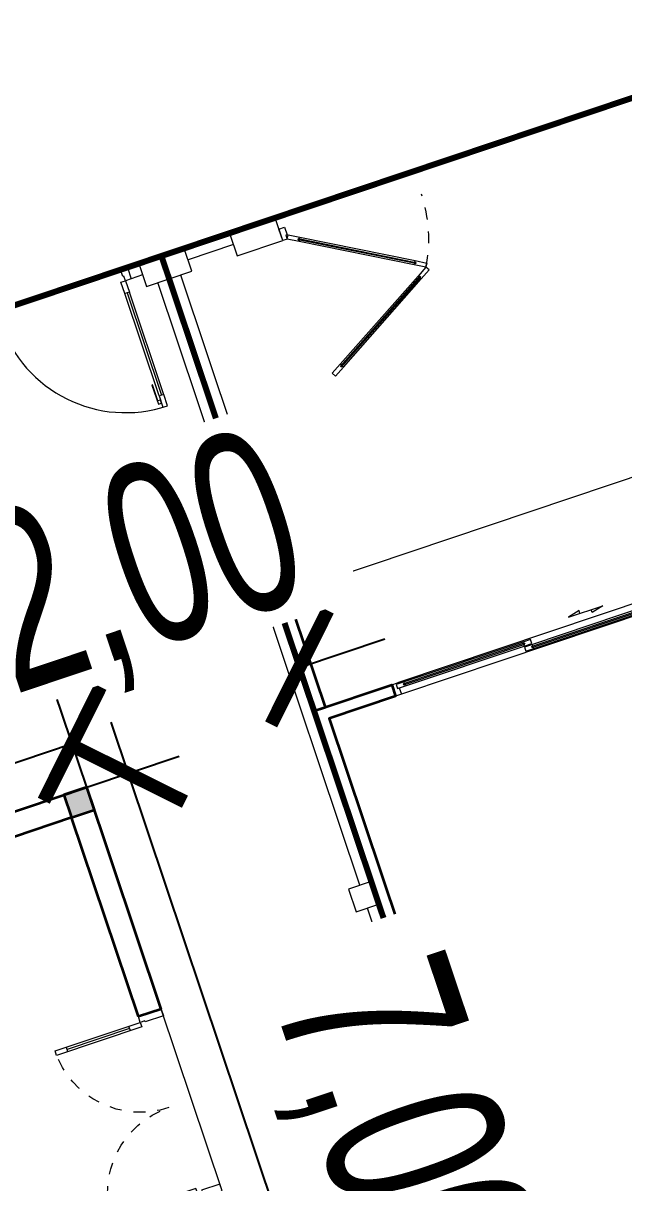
# Model space of a CAD drawing. Header units: metres. Extents: x 568336 to 569219, y 2065964 to 2066430.
# Drawn here: x 568486.44 to 568491.45, y 2066235.22 to 2066244.89 of the extents above; entities that cross this region are included whole.
import ezdxf

# ---------------------------------------------------------------- set-up
doc = ezdxf.new("R2010")
doc.units = ezdxf.units.M
for name, pattern in [('$AUDIT_BAD_LTYPE2', [0]), ('DASHED', [0.75, 0.5, -0.25]), ('HIDDEN', [0.375, 0.25, -0.125]), ('Xref-VCMT-BT3 - tuong bao$0$HIDDEN2', [0.1875, 0.125, -0.0625])]:
    doc.linetypes.add(name, pattern=pattern)
doc.layers.get('0').update_dxf_attribs({"linetype": 'CONTINUOUS'})
doc.layers.get('DEFPOINTS').update_dxf_attribs({"linetype": 'CONTINUOUS'})
for name, color, linetype, lineweight in [('-CONCRETE', 1, 'CONTINUOUS', 35), ('-DIM', 9, 'CONTINUOUS', 13), ('-DOOR', 137, 'CONTINUOUS', 9), ('-FURNITURE', 46, 'CONTINUOUS', 9), ('-HATCH', 8, 'CONTINUOUS', 5), ('-LINE1', 7, 'CONTINUOUS', 18), ('-STEEL1', 1, 'CONTINUOUS', 35), ('-WALL', 4, 'CONTINUOUS', 35), ('Bighome_khuat', 251, 'DASHED', 5)]:
    doc.layers.add(name, color=color, linetype=linetype, lineweight=lineweight)
doc.layers.add('-RANH GIOI LO DAT', color=12, linetype='CONTINUOUS')
doc.styles.add('KTHUOC', font='', dxfattribs={"width": 0.8})
doc.styles.get('KTHUOC').set_extended_font_data('.VnArial NarrowH')
doc.dimstyles.new('tien', dxfattribs={"dimscale": 0, "dimtxt": 1.5, "dimasz": 0.75, "dimexe": 0.45, "dimexo": 0, "dimgap": 0.25, "dimtad": 1, "dimzin": 1, "dimtxsty": 'KTHUOC', "dimblk1": 'ARCHTICK', "dimblk2": 'ARCHTICK', "dimsah": 1, "dimcen": 1, "dimdle": 0.45, "dimclrd": 37, "dimclre": 37, "dimclrt": 7, "dimaunit": 1, "dimadec": 0, "dimazin": 0, "dimtfac": 1, "dimtix": 1, "dimtofl": 0, "dimtmove": 2, "dimatfit": 3, "dimldrblk": 'ARCHTICK', "dimfxl": 1, "dimtfill": 1, "dimtolj": 1, "dimtzin": 1, "dimarcsym": 0})

# ---------------------------------------------------------------- blocks, each defined once
blk = doc.blocks.new('*U14')
for p, q in [((-1510.000000000007, 650.0000000000036), (-1550.000000000007, 650.0000000000036)), ((-89.99999999999993, 650.0000000000036), (-49.99999999999994, 650.0000000000036)), ((-1510.000000000007, 100), (-1550.000000000007, 100)), ((-90, 100), (-50, 100))]:
    blk.add_line(p, q)
at = {"color": 251}
for p, q in [((-1530.000000000007, 100), (-1530.000000000007, 650.0000000000036)), ((-70, 100), (-69.99999999999993, 650.0000000000036))]:
    blk.add_line(p, q, dxfattribs=at)
for points in [[(-1550.000000000007, 0), (-1510.000000000007, 0), (-1510.000000000007, 750.0000000000036), (-1550.000000000007, 750.0000000000036)], [(-50, 0), (-90, 0), (-89.99999999999993, 750.0000000000036), (-49.99999999999994, 750.0000000000036)], [(-1600.000000000007, -200.0526511982753), (-1540.000000000007, -200.0526511982753), (-1540.000000000007, -40), (-1550.000000000007, -40), (-1550.000000000007, 0), (-1600.000000000007, 0)], [(0, -200.0526511982753), (-60, -200.0526511982753), (-60, -40), (-50, -40), (-50, 0), (0, 0)]]:
    blk.add_lwpolyline(points, close=True)
at = {"layer": 'Bighome_khuat', "linetype": 'Xref-VCMT-BT3 - tuong bao$0$HIDDEN2'}
for centre, radius, start, end in [((-1550.000000001217, -1.309672370553011e-09), 750.0000000014893, 0, 89.99996073224858), ((-49.99999999980155, -3.175326668269905e-10), 750.0000000005041, 90.00003926775145, 180)]:
    blk.add_arc(centre, radius, start, end, dxfattribs=at)
blk = doc.blocks.new('*U11')
at = {"linetype": '$AUDIT_BAD_LTYPE2'}
for p, q in [((70, 100), (70.00000000000004, 999.9999999999982)), ((90.00000000000004, 999.9999999999982), (90, 100))]:
    blk.add_line(p, q, dxfattribs=at)
for points in [[(50.00000000000004, 999.9999999999982), (90.00000000000004, 999.9999999999982), (90.00000000000004, 1099.999999999998), (50.00000000000004, 1099.999999999998), (50.00000000000004, 999.9999999999982)], [(50.00000000000004, 1002.905927289334), (50, 100)], [(50, 100), (90, 100), (90, 0), (50, 0), (50, 100)]]:
    blk.add_lwpolyline(points)
for points in [[(118.2698876160139, 894.5156181119073), (118.2698876160139, 1064.134943807991), (90.00000000000004, 1064.134943807991), (90.00000000000004, 1035.865056192006), (112.6159100928053, 1035.865056192006), (112.6159100928053, 894.5156181119073)], [(0, 0), (50, 0), (50, -40), (60, -40), (60, -100.0001724930698), (0, -100.0001724930698)], [(1199.999999999998, -2.131628207280287e-14), (1149.999999999998, -2.131628207280287e-14), (1149.999999999998, -40.00000000000003), (1139.999999999998, -40.00000000000003), (1139.999999999998, -100.0001724930699), (1199.999999999998, -100.0001724930699)]]:
    blk.add_lwpolyline(points, close=True)
at = {"linetype": '$AUDIT_BAD_LTYPE2', "ltscale": 0.3}
blk.add_arc((50, 0), 1099.999999999996, 0, 90, dxfattribs=at)
blk = doc.blocks.new('A$C5C575821')
at = {"layer": '-CONCRETE'}
h = blk.add_hatch(color=256, dxfattribs=at)
h.dxf.hatch_style = 1
h.paths.add_polyline_path([(-0.00237559899687767, 200.0000000000146), (-0.00237559899687767, 1.455191522836685e-11), (199.9976244010031, 1.455191522836685e-11), (199.9976244010031, 200.0000000000146)])
blk.add_lwpolyline([(-0.00237559899687767, 1.455191522836685e-11), (199.9976244010031, 1.455191522836685e-11), (199.9976244010031, 200.0000000000146), (-0.00237559899687767, 200.0000000000146)], close=True, dxfattribs=at)
blk = doc.blocks.new('A$C49AC32B8')
h = blk.add_hatch()
h.set_pattern_fill('ANSI31', color=256, scale=100, angle=404.9999999999999, style=0)
h.set_pattern_definition([(90, (1628.178583184657, -139081.3939594029), (-12.5, 1.419760918143566e-15), [])])
h.paths.add_polyline_path([(-545.4389741411724, -149.292006695312), (-545.4389741411724, -106.7108410141846), (-667.4265335844539, -106.7108410141846), (-667.4265335844539, -149.292006695312)])
h.paths.add_polyline_path([(-545.4389741411724, 276.2662267598025), (-545.4389741411724, 318.84739244093), (-667.4265335844539, 318.84739244093), (-667.4265335844539, 276.2662267598025)])
h = blk.add_hatch()
h.set_pattern_fill('ANSI31', color=256, scale=150, angle=315, style=0)
h.set_pattern_definition([(2.19715477805175e-15, (1485.970044401409, -142180.9177466815), (1.685552167365288e-15, 18.75), [])])
edge = h.paths.add_edge_path()
edge.add_arc((142.4224115581892, 0.6785372878184717), 10, 291.0633923268034, 432.0495413373955)
edge.add_arc((142.4224115582474, 168.8768484580614), 10, 287.9504586626045, 428.9366076731966)
edge.add_arc((203.6383034269384, 62.78106710705833), 30.00000000000001, 298.7341714601648, 336.6847551905135)
edge.add_arc((203.6383034269384, 106.7743186388507), 30.00000000000001, 383.3152448094864, 421.2658285398352)
edge.add_line((152.140649993642, 3.03562059394244), (218.0606998045405, 36.47527909896962))
edge.add_line((152.1406499937002, 166.5197651519375), (218.0606998045405, 133.0801066469685))
edge.add_line((145.5043569476984, 10.19177083989416), (128.8174500554742, 17.6987576528154))
edge.add_line((128.8174500554742, 17.6987576528154), (128.8174500554742, 82.08632680154915))
edge.add_line((128.8174500554742, 146.4738959502829), (128.8174500554742, 82.08632680154915))
edge.add_line((145.5043569477566, 159.3636149059857), (128.8174500554742, 146.4738959502829))
edge.add_arc((152.5525625419978, 84.79817839308453), 85.62828520288406, 336.6847551905135, 359.9862926856208)
edge.add_arc((152.5525625419978, 84.75720735282448), 85.62828520288406, 360.0137073143792, 383.3152448094864)
for points in [[(-244.159068062756, 438.0154885223419, 0.9999999999999999), (-248.2430734565423, 447.1435167838754), (-248.2430734565423, 447.1435167838172), (-280.1911723719968, 432.8494979058269), (-280.191172372055, 432.8494979057687, 0.9999999999999999), (-276.1071669782104, 423.7214696442352)], [(-9.5493933444086, -301.3492301631959), (-41.6831618892902, -188.5098808552029), (6.508197082061088, -167.3083462980467), (6.50819708200288, -167.3083462980467), (-21.32710195719847, -52.13001471579264), (-21.32710195714026, -52.13001471590906, -0.2138118228335009), (-21.1106249995355, -43.95429530206093), (-21.1106249994773, -43.95429530194451), (32.24943819522741, 67.1463459651095), (32.24943819522741, 67.14634596525502, 0.2018820073483003), (32.63213920601993, 74.89595198751704), (32.63213920601993, 74.89595198757524), (0.3335099903924856, 163.635706436773), (0.3335099904506933, 163.6357064366857, 0.2018820073578288), (-4.941006723529426, 169.3262535986833), (-4.941006723471219, 169.3262535986541), (-117.2313022529415, 220.1350949946027), (-117.2313022528833, 220.1350949945445, -0.2138118228338068), (-122.6523843629111, 226.2589107138156), (-122.6523843629693, 226.2589107138447), (-175.3645126568445, 332.3828169244916), (-175.3645126568445, 332.3828169244916), (-225.9093191228749, 317.6473262168984), (-277.909165306628, 433.8704992542444)], [(-184.9648569262645, 329.5839975469389), (-210.7405260885425, 417.99816950694), (-210.7405260886007, 417.998169507202, -0.1192456420777983), (-211.3935427420947, 432.0919050858174), (-211.3935427420365, 432.0919050861376), (-207.3890161612944, 452.7946925294927)], [(-199.4700898697774, 441.0775953799712, 2.50980799952919), (-207.4947705015366, 452.2479588310925)], [(-199.4700898698356, 441.0775953800003), (-201.1160760876664, 432.5680994097311), (-201.1160760876664, 432.5680994094109, 0.1192456420777983), (-200.4630594342307, 418.4743638307955), (-200.4630594341725, 418.4743638305335), (-175.3645126568445, 332.3828169245207)], [(-839.1161323166743, 283.8315398601808), (-712.0490552992269, 328.9422595075557), (-712.0490552989941, 328.942259507643, -0.0854912519851607), (-702.0123332152434, 330.6709983080909), (-535.1100028215733, 330.6709983080909), (-535.1100028215733, 315.4303194140484), (-535.1100028215733, 315.4303194140484, 0.3895943333915547), (-507.6503770142735, 285.5380712724109), (-507.6503770143318, 285.5380712724109), (-284.794791265711, 280.8480463859269), (-284.7947912656527, 280.8480463859269, 0.03866847091787411), (-280.1616323773342, 280.8133793471025), (-280.1616323779745, 280.813379346986, 0.005074925713458879), (-209.8619974894391, 282.9773453654016)], [(-225.9093191228749, 317.6473262168984), (-162.9714295322483, 181.6710258228813), (-162.9714295321901, 181.6710258228231, 0.2138118228338068), (-157.5503474221041, 175.5472101035521), (-157.5503474222205, 175.5472101035812), (-95.35288718822994, 131.7055302272311), (-61.19221527737682, 37.84985551873615), (-80.65734545330633, -35.71457651995661), (-80.65734545336454, -35.71457652010213, 0.2138118228335009), (-80.8738224109693, -43.89029593395026), (-80.8738224110275, -43.89029593380474), (-41.6831618892902, -188.5098808552029)], [(-149.0084485098778, 279.3208638191682), (-78.08440959695145, 290.7099822685814), (73.50306051949156, 248.6645865442515, -1.090750680407592), (73.50306051949156, 233.6645865442515, 0.1743998105966915), (37.90123791768565, 219.8475148995749), (146.0164180370339, 178.2086820094373), (146.0164180370339, 178.2086820094373, -0.7066395085949505), (145.5043569477566, 159.3636149060148)], [(-64.00588333574706, 196.0517861466033, 0.3300081448799674), (-78.08440959636937, 272.1447489533275), (-78.08440959695145, 272.1447489538805, -0.7520152032123842), (-78.08440959695145, 290.7099822686105)], [(-1029.577840318467, 202.1950865371145, 0.2183083330708893), (-1078.936857682973, 224.1723392448439), (-1078.936857682973, 224.1723392448439), (-1359.84450721895, 164.1840616499067), (-1359.844507219183, 164.1840616498775, 0.3538507973820654), (-1399.402375822741, 115.2865986083161), (-1399.402375822741, 84.7776928729545), (-1399.402375822741, 54.26878713759288, 0.3538507973820654), (-1359.844507219183, 5.371324096031458), (-1359.844507218892, 5.37132409597325), (-1078.936857682973, -54.61695349893489), (-1078.936857682973, -54.61695349893489, 0.2183083330708886), (-1029.577840318467, -32.63970079120554)], [(-593.7887365464412, 213.8443021384992, 0.2596598202058564), (-1245.081638271717, 188.6918557643476, 0.2596598202058564)], [(-1074.585206339281, 204.6506825882061), (-1072.863570921909, 196.9273672645613), (-1072.863570921618, 196.9273672645613, 0.3791726374951046), (-1160.783054605388, 97.65974351174009)], [(-402.7283814856492, 141.0837093855771, 0.3656845949585406), (-444.3441294179938, 190.3757403567834, 0.03571140310171705), (-794.4215751944284, 230.8127666064356), (-1072.863570921909, 196.9273672645322)], [(-765.275329157681, -103.7192062937429, 0.08051368885980273), (-402.7283814896073, -28.09464289808602), (-402.7283814852417, -28.09464289593234, 0.2011014502545712), (-366.2084507265536, 84.77769287321644), (-366.2084507265536, 84.77769287269257, 0.2011014502545712), (-402.7283814852417, 197.6500286418413), (-402.7283814896073, 197.650028643995, 0.08051368885980273), (-765.275329157681, 273.2745920396519)], [(-74.82972412576783, -66.19395128435644), (-259.4347668316041, -17.68836589147759), (-259.4347668309638, -17.68836589069178, 0.3366814697980669), (-259.4347668309638, 187.2437516366008), (-259.4347668316041, 187.2437516373575), (-175.7307194271416, 209.2372668718563)], [(231.595225021505, 117.688358789379, 0.02427356090685839), (362.0954215740494, 200.5508618512067), (362.0954215572856, 200.5508618393324, 0.338505915077381), (372.9953940612904, 235.327339032443), (372.9953940612904, 235.3273390324139), (372.9953940612904, 235.327339032443), (364.1901978115493, 259.519416902458), (364.1901978116657, 259.5194169021961, 0.3385059150852406), (333.4864457959484, 279.1533767361361), (333.4864457957156, 279.153376736107, 0.03261255327653435), (128.1956704928598, 248.322794345946), (128.1956704932672, 248.3227943460333), (126.992315634765, 238.3752921921368), (52.51120247578365, 214.2207206594576)], [(159.8681022348756, 254.8789591541681, 0.6717681288467189), (145.1963268186955, 286.0945252760248), (145.1963268186955, 286.0945252760539), (69.65256078893435, 278.6991427001885), (69.65256078910897, 278.6991427002176, 0.7345421810748096), (70.7772663308715, 249.8378046483958)], [(-1280.337645180087, 160.711920374375, 0.1128449918186311), (-1300.029146350076, 120.7273152418893)], [(-414.5235872621124, -3.783458088862972, 0.3158788919891962), (-414.5235872621124, 173.3388438348302)], [(136.7749210996262, 181.7678967857901), (-58.42561328233569, 160.4536910950665), (-58.42561328152078, 160.4536910954157, 0.1148743773105328), (-118.0558324951271, 115.6357831898604), (-118.0558324946032, 115.6357831904716, 0.3636282567077921), (-118.0558324946032, 51.40330409635135), (-118.0558324950689, 51.40330409687522, 0.1174189023891587), (-56.91118434796226, 5.925817995313992)], [(152.140649993642, 3.03562059394244), (218.0606998045405, 36.47527909896962), (218.0606998043659, 36.47527909888231, 0.1671209598217696), (231.1885365830094, 50.90737126102249), (231.1885366118804, 50.90737124923544, 0.1020239280746679), (238.1808452944097, 84.77769287347837), (238.1808452944097, 84.77769287240153, 0.1020239280746679), (231.1885366118804, 118.6480144966736), (231.1885365830094, 118.6480144848574, 0.1671209598217697), (218.0606998043659, 133.0801066470267), (218.0606998045405, 133.0801066469685), (152.1406499937002, 166.5197651519375)], [(-1300.029146350076, 48.8280705039906, 0.1128449918186311), (-1280.337645180087, 8.843465371533966)], [(-1072.863570921618, -27.37198151865232, -0.3791726374951045), (-1160.783054605388, 71.89564223416892, 0.3791726374951045), (-1072.863570921618, -27.37198151865232), (-1072.863570921909, -27.37198151865232), (-1074.585206339281, -35.0952968422971)], [(-1072.863570921909, -27.37198151862322), (-794.4215751944284, -61.25738086052661), (-794.4215751947195, -61.25738086055571, 0.03571140310171787), (-444.3441294179938, -20.82035461087435), (-444.3441294187505, -20.82035461101987, 0.3656845949585406), (-402.7283814856492, 28.47167636033191)], [(-16.69012869455037, -71.31712110301669), (146.0164180369757, -8.653296263557422), (146.0164180369757, -8.653296263557422, 0.7066395085950298), (145.5043569477566, 10.19177083986506)], [(-1245.081638271658, -19.13647001846766, 0.2596598202058599), (-593.7887365464412, -44.28891639259018)], [(37.90123791774386, -50.29212915366588, 0.1743998105964548), (73.50306051949156, -64.1092007983425), (73.50306051949156, -64.1092007983425, -1.090750680407592), (73.50306051949156, -79.1092007983425), (73.50306051949156, -79.1092007983425), (-9.259304346662248, -102.0647681629234)], [(-61.17117457676795, -116.5961068007928), (-135.9304356086359, -117.2406186906919), (-135.9304356063658, -117.2406186908374, 0.01041692167366446), (-280.1616323779745, -111.2579936011061), (-280.1616323773342, -111.2579936011934, 0.03866847091787422), (-284.7947912656527, -111.2926606400179), (-284.794791265711, -111.2926606400179), (-507.6503770143318, -115.9826855265019), (-507.6503770142735, -115.9826855265019, 0.3895943333915547), (-535.1100028215733, -145.8749336681394), (-535.1100028215733, -145.8749336681394), (-535.1100028215733, -161.1156125621819), (-702.0123332152434, -161.1156125621819, -0.0854912519851608), (-712.0490552989941, -159.386873761734), (-712.0490552992269, -159.3868737616467), (-839.1161323166743, -114.2761541142718)], [(-2.645139715255937, -171.3353086117022), (34.44108641191269, -255.6327745035414), (34.44108641173807, -255.632774503134, 0.1192456420859139), (43.00012523776968, -266.8489533404827), (43.00012523776968, -266.8489533405409), (59.37526582679129, -280.1341485498015)], [(6.508197082061088, -167.3083462980467), (42.62017444285448, -249.3913322945773), (42.62017444267985, -249.3913322941698, 0.1192456420859139), (51.17921326865326, -260.6075111315185), (51.17921326871146, -260.6075111315768), (57.90991043866961, -266.0681436868217)], [(58.94281965497066, -279.7833038178687, 2.509807999542432), (57.90991043866961, -266.0681436867926)], [(-11.95379919224069, -302.0339436207323, 0.9999999999999999), (-9.21494536238606, -311.6515670121189), (-9.21494536238606, -311.6515670121189), (24.44673650743789, -302.0655786075986), (24.4467365074961, -302.0655786075986, 0.9999999999999999), (21.70788267764146, -292.447955216212)]]:
    blk.add_lwpolyline(points, format="xyb")
for points in [[(-276.1071669782687, 423.7214696442643), (-244.159068062756, 438.0154885222837)], [(-196.8357528106717, 326.1232369223544), (-246.441075128183, 436.9944871738953)], [(-1074.760005124524, 204.6133540281844), (-1185.695137299335, 180.922979220235), (-1185.695137299335, 84.7776928729545), (-1185.695137299335, -11.36759347432599), (-1074.760005124524, -35.0579682822754)], [(-402.7283814856492, 28.47167636033191), (-794.4215751944284, -61.25738086052661), (-794.4215751944284, -61.25738086052661), (-794.4215751944284, 84.7776928729545), (-794.4215751944284, 230.8127666064356), (-794.4215751944284, 230.8127666064356), (-402.7283814856492, 141.0837093855771)], [(37.90123791768565, 219.8475148995458), (-61.08615448823548, 194.7306742966284)], [(81.54344864320592, 203.0394152659392), (117.9918543671083, 217.4488701617338), (126.992315634765, 238.3752921921368)], [(227.0600909732457, 252.5364712025439), (352.1614275738539, 274.5330976555524)], [(263.4590867581137, 152.5310521924221), (373.4314294268552, 216.0942478524921)], [(-1261.95474663921, 150.8000162802455), (-1289.092979644978, 148.0599104591929)], [(-1205.695137299335, 156.4804628667298), (-1241.95474663921, 152.8193856477556)], [(-1136.037692900194, 163.51366833875), (-1185.695137299335, 158.499832234269)], [(145.5043569477566, 159.3636149059857), (128.8174500554742, 146.4738959502829), (128.8174500554742, 82.08632680154915), (128.8174500554742, 17.6987576528154), (145.5043569476984, 10.19177083989416)], [(-1261.95474663921, 18.75536946566353), (-1289.092979644978, 21.4954752867161)], [(-1205.695137299335, 13.07492287917921), (-1241.95474663921, 16.73600009815345)], [(-1136.037692900194, 6.041717407159013), (-1185.695137299335, 11.05555351164003)], [(-58.42561328233569, 6.379570338012854), (131.2681746335875, -14.33334638989254)], [(37.90123791768565, -50.29212915363678), (-21.1106249994773, -43.95429530194451)], [(-1121.193398937321, -185.0864796404094), (-1164.502061909909, -185.0864796404094), (-1164.502061909909, -99.16178400161516), (-1030.890493620216, -99.16178400161516)], [(-858.5580480475619, -115.6734909612751), (-858.5580480475619, -185.0864796404094), (-892.0294821686985, -185.0864796404094)], [(-13.96330759194097, -176.3146769566119), (19.30347682975116, -293.1326686736611)], [(-11.95379919224069, -302.0339436207614), (21.70788267758326, -292.4479552161829)]]:
    blk.add_lwpolyline(points)
for points in [[(-667.4265335844539, 318.84739244093), (-667.4265335844539, 276.2662267598025), (-545.4389741411724, 276.2662267598025), (-545.4389741411724, 318.84739244093)], [(-381.7948602306715, 206.9338385699193), (-381.7948602306715, 261.7011481823101), (-372.9670849182003, 261.7011481823101), (-372.9670849182003, 206.9338385699193)], [(-361.7948602306715, 206.9338385699193), (-361.7948602306715, 261.7011481823101), (-352.9670849182003, 261.7011481823101), (-352.9670849182003, 206.9338385699193)], [(-341.7948602306715, 206.9338385699193), (-341.7948602306715, 261.7011481823101), (-332.9670849182003, 261.7011481823101), (-332.9670849182003, 206.9338385699193)], [(-321.7948602306715, 206.9338385699193), (-321.7948602306715, 261.7011481823101), (-312.9670849182003, 261.7011481823101), (-312.9670849182003, 206.9338385699193)], [(-301.7948602306715, 206.9338385699193), (-301.7948602306715, 261.7011481823101), (-292.9670849182003, 261.7011481823101), (-292.9670849182003, 206.9338385699193)], [(-1261.95474663921, 164.6376177432066), (-1300.029146350251, 156.5067688222443), (-1300.029146350251, 84.7776928729545), (-1300.029146350251, 13.04861692366467), (-1300.029146350251, 13.04861692366467), (-1261.95474663921, 4.91776800270236), (-1261.95474663921, 84.7776928729545)], [(-1241.95474663921, 168.9086497135977), (-1241.95474663921, 84.7776928729545), (-1241.95474663921, 0.6467360323113098), (-1241.95474663921, 0.646736032282206), (-1205.695137299335, -7.096561503934936), (-1205.695137299335, -7.096561503934936), (-1205.695137299335, 84.7776928729545), (-1205.695137299335, 176.6519472498439), (-1205.695137299335, 176.6519472498439)], [(-1160.783054605388, 84.7776928729254), (-1160.783054605388, 97.65974351174009)], [(94.89089080263511, 131.9951299828645), (94.89089080263511, 34.83813145021486), (44.47260841165553, 34.83813145021486), (44.47260841165553, 131.9951299828645)], [(84.89089080263511, 121.9951299828645), (84.89089080263511, 44.83813145027307), (54.47260841165553, 44.83813145021486), (54.47260841165553, 121.9951299828354)], [(-1160.783054605388, 84.77769287298361), (-1160.783054605388, 71.89564223416892)], [(-381.7948602306715, -37.37845282401031), (-381.7948602306715, -92.14576243640113), (-372.9670849182003, -92.14576243640113), (-372.9670849182003, -37.37845282401031)], [(-361.7948602306715, -37.37845282401031), (-361.7948602306715, -92.14576243640113), (-352.9670849182003, -92.14576243640113), (-352.9670849182003, -37.37845282401031)], [(-341.7948602306715, -37.37845282401031), (-341.7948602306715, -92.14576243640113), (-332.9670849182003, -92.14576243640113), (-332.9670849182003, -37.37845282401031)], [(-321.7948602306715, -37.37845282401031), (-321.7948602306715, -92.14576243640113), (-312.9670849182003, -92.14576243640113), (-312.9670849182003, -37.37845282401031)], [(-301.7948602306715, -37.37845282401031), (-301.7948602306715, -92.14576243640113), (-292.9670849182003, -92.14576243640113), (-292.9670849182003, -37.37845282401031)], [(-1164.502061909909, -135.36604006989), (-1164.502061909909, -160.7762134565164), (-1188.362174022855, -160.7762134565164), (-1188.362174022855, -135.36604006989)], [(-892.0294821686985, -190.35885172505), (-892.0294821686985, -123.4704870539026), (-1121.193398937321, -123.4704870539026), (-1121.193398937321, -190.35885172505)], [(-1110.542459351738, -130.475840632851), (-1110.542459351738, -138.1656926211035), (-1063.159178563248, -138.1656926211035), (-1063.159178563248, -130.475840632851)], [(-1110.542459351738, -144.5738275319636), (-1110.542459351738, -152.2636795202161), (-1063.159178563248, -152.2636795202161), (-1063.159178563248, -144.5738275319636)], [(-1110.542459351738, -159.3126166602779), (-1110.542459351738, -167.0024686485303), (-1063.159178563248, -167.0024686485303), (-1063.159178563248, -159.3126166602779)], [(-667.4265335844539, -149.292006695021), (-667.4265335844539, -106.7108410138935), (-545.4389741411724, -106.7108410138935), (-545.4389741411724, -149.292006695021)]]:
    blk.add_lwpolyline(points, close=True)
for points in [[(-1379.402375822741, 115.2865986083161), (-1379.402375822741, 84.7776928729545), (-1379.402375822741, 54.26878713759288), (-1379.402375822741, 54.26878713759288, 0.3538507973820654), (-1355.667654660618, 24.93030931266185), (-1355.667654660443, 24.93030931263274), (-1320.029146350251, 17.31964889405572), (-1320.029146350251, 17.31964889408482), (-1320.029146350251, 84.7776928729545), (-1320.029146350251, 152.2357368518242), (-1320.029146350251, 152.2357368518533), (-1355.667654660501, 144.6250764332472), (-1355.667654660618, 144.6250764332472, 0.3538507973820654)], [(-366.497982140776, 187.2437516373866), (-379.290811436862, 187.2437516373866), (-379.2908114365709, 187.2437516370082, -0.3639376103180927), (-379.2908114365709, -17.68836589112834), (-379.290811436862, -17.68836589147759), (-366.497982140776, -17.68836589147759), (-366.4979821401939, -17.68836589069178, 0.3366814697980669)], [(-328.9318847626273, 187.2437516373866), (-341.7247140586551, 187.2437516373866), (-341.724714058364, 187.2437516370082, -0.3639376103180927), (-341.724714058364, -17.68836589112834), (-341.7247140587133, -17.68836589147759), (-328.9318847626273, -17.68836589147759), (-328.9318847620452, -17.68836589069178, 0.3366814697980669)], [(-310.7327410916623, 187.2437516373866), (-297.9399117956345, 187.2437516373866), (-297.9399117949943, 187.2437516366008, -0.3366814697980669), (-297.9399117949943, -17.68836589069178), (-297.9399117956345, -17.68836589147759), (-310.7327410916623, -17.68836589147759), (-310.7327410913713, -17.68836589112834, 0.3639376103180927)]]:
    blk.add_lwpolyline(points, format="xyb", close=True)
blk = doc.blocks.new('M9-T1')
at = {"layer": '-DOOR'}
blk.add_line((201257.9226958541, -288092.3664991325), (199657.9226958763, -288092.3877527777), dxfattribs=at)
at = {"layer": '-LINE1', "linetype": 'Continuous', "ltscale": 10}
for points in [[(193707.934840612, -286292.2598633766), (193907.934840612, -286292.2598633766), (193907.934840612, -286092.2598633766), (193707.934840612, -286092.2598633766)], [(199207.934840612, -286292.2598633766), (199407.934840612, -286292.2598633766), (199407.934840612, -286092.2598633766), (199207.934840612, -286092.2598633766)]]:
    blk.add_lwpolyline(points, close=True, dxfattribs=at)
for points in [[(199207.934840612, -286192.2598633766), (193907.934840612, -286192.2598633766)], [(204507.9348406792, -286192.2598633766), (199407.934840612, -286192.2598633766)], [(193807.9348406191, -286292.2598633766), (193807.9348406227, -286391.9459963948)]]:
    blk.add_lwpolyline(points, dxfattribs=at)
at = {"layer": '-RANH GIOI LO DAT', "linetype": 'HIDDEN', "ltscale": 10, "const_width": 50}
blk.add_lwpolyline([(193707.934840612, -286092.2598633766), (193707.9348410415, -298143.6222648725), (198702.3683191638, -303379.4913623449), (204707.9348415213, -303663.1126303443), (204707.9348406792, -286092.2598633766)], close=True, dxfattribs=at)
at = {"layer": '-WALL'}
for p, q in [((197707.8133907166, -289212.259865896), (197707.9348407917, -288092.2598629593)), ((199657.9226958763, -288092.3175510075), (197707.934840775, -288092.2598629593)), ((199657.9226958763, -288092.3175510075), (199657.9226958765, -288292.3175510075)), ((197907.9145991125, -288292.2598629593), (197907.8133907168, -289212.259863075)), ((199657.9226958765, -288292.3175510075), (197907.934840775, -288292.2598629593))]:
    blk.add_line(p, q, dxfattribs=at)
at = {"layer": '-DOOR', "rotation": 270}
blk.add_blockref('*U11', (193807.9348406227, -286391.9459963948), dxfattribs=at)
at = {"layer": '-DOOR', "xscale": -1, "rotation": 180}
blk.add_blockref('*U14', (201257.9226958541, -288292.3664989025), dxfattribs=at)
at = {"layer": '-FURNITURE', "rotation": 7.65465326188837}
for p in [(201070.2402920831, -286733.3116037257), (202820.6124051433, -286733.3116037257)]:
    blk.add_blockref('A$C49AC32B8', p, dxfattribs=at)
at = {"layer": '-WALL'}
blk.add_blockref('A$C5C575821', (197707.9372163907, -288292.259865373), dxfattribs=at)
blk = doc.blocks.new('*U118')
at = {"color": 8, "ltscale": 100}
for p, q in [((50.00000000145428, 99.99999999927059), (4580.470266145538, 99.99999999927142)), ((50.00000000145519, 0), (4580.470266145538, -7.105427357601002e-14))]:
    blk.add_line(p, q, dxfattribs=at)
at = {"ltscale": 100}
for p, q in [((105.0000000014261, 44.99999999742704), (1147.617566533299, 45.00000000324802)), ((1147.617566532091, 10.00000000324802), (105.0000000002183, 9.99999999742704)), ((1217.617566537475, 89.99999999602481), (2245.235133075295, 90.0000000018467)), ((2245.235133074087, 55.00000000184669), (1217.617566536267, 54.99999999602481)), ((3412.852699609517, 89.99999999602522), (2385.235133075295, 90.0000000018467)), ((2385.235133076503, 55.00000000184669), (3412.852699610725, 54.99999999602522)), ((4525.470266149164, 44.99999999742788), (3482.852699613692, 45.00000000324843)), ((3482.8526996149, 10.00000000324843), (4525.470266150372, 9.999999997427878))]:
    blk.add_line(p, q, dxfattribs=at)
for points in [[(50.00000000145428, 99.9999999992724), (0, 99.9999999992724), (0, 0), (50.00000000145519, 0), (50.00000000145519, 9.999999999714419), (35.00000000021919, 10.00000000033742), (35.00000000145519, 45.00000000033742), (50.00000000145519, 44.99999999971351)], [(4630.470266146993, 8.384404281969182e-13), (4580.470266145538, 2.657429831742775e-12), (4580.470266145538, 9.999999999716167), (4595.470266146775, 10.00000000033917), (4595.470266145538, 45.00000000033917), (4580.470266145538, 44.99999999971617), (4580.470266145538, 99.99999999927415), (4630.470266146993, 99.99999999927415)]]:
    blk.add_lwpolyline(points, close=True)
for points in [[(105.0000000010932, 32.49999999608826), (95.00000000109321, 32.49999999641295), (95.00000000078398, 22.49999999641295), (105.000000000784, 22.49999999608826), (105.0000000002183, 9.99999999742704), (35.00000000021828, 10.00000000033742), (35.00000000145519, 45.00000000033742), (105.0000000014261, 44.99999999742704)], [(1147.617566537475, 89.9999999989352), (1217.617566537475, 89.99999999602481), (1217.61756653691, 77.49999999736359), (1207.61756653691, 77.49999999768828), (1207.6175665366, 67.49999999768828), (1217.6175665366, 67.49999999736359), (1217.617566536267, 54.99999999602481), (1147.617566536267, 54.99999999893519)], [(1217.617566532091, 10.00000000033763), (1147.617566532091, 10.00000000324802), (1147.617566532657, 22.50000000190924), (1157.617566532657, 22.50000000158455), (1157.617566532966, 32.50000000158455), (1147.617566532966, 32.50000000190924), (1147.617566533299, 45.00000000324802), (1217.617566533299, 45.00000000033764)], [(2245.23513307442, 67.50000000318548), (2255.23513307442, 67.50000000286079), (2255.235133074729, 77.50000000286079), (2245.235133074729, 77.50000000318548), (2245.235133075295, 90.0000000018467), (2315.235133075295, 89.99999999893632), (2315.235133074058, 54.99999999893631), (2245.235133074087, 55.00000000184669)], [(2385.23513307617, 67.50000000318548), (2375.23513307617, 67.50000000286079), (2375.235133075861, 77.50000000286079), (2385.235133075861, 77.50000000318548), (2385.235133075295, 90.0000000018467), (2315.235133075295, 89.99999999893632), (2315.235133076532, 54.99999999893631), (2385.235133076503, 55.00000000184669)], [(3482.852699609517, 89.9999999989356), (3412.852699609517, 89.99999999602522), (3412.852699610082, 77.499999997364), (3422.852699610082, 77.49999999768869), (3422.852699610392, 67.49999999768869), (3412.852699610392, 67.499999997364), (3412.852699610725, 54.99999999602522), (3482.852699610725, 54.99999999893561)], [(3412.8526996149, 10.00000000033805), (3482.8526996149, 10.00000000324843), (3482.852699614336, 22.50000000190966), (3472.852699614336, 22.50000000158497), (3472.852699614025, 32.50000000158497), (3482.852699614025, 32.50000000190965), (3482.852699613692, 45.00000000324843), (3412.852699613692, 45.00000000033805)], [(4525.470266149497, 32.4999999960891), (4535.470266149497, 32.49999999641379), (4535.470266149806, 22.49999999641379), (4525.470266149806, 22.4999999960891), (4525.470266150372, 9.999999997427878), (4595.470266150372, 10.00000000033826), (4595.470266149135, 45.00000000033826), (4525.470266149164, 44.99999999742788)]]:
    blk.add_lwpolyline(points, close=True, dxfattribs=at)
at = {"color": 8, "ltscale": 100}
for points in [[(1157.617566532966, 32.50000000158455), (1157.617566532657, 22.50000000158455), (95.00000000078398, 22.49999999641295), (95.00000000109321, 32.49999999641295)], [(1207.6175665366, 67.49999999768828), (1207.61756653691, 77.49999999768828), (2255.235133074729, 77.50000000286079), (2255.23513307442, 67.50000000286079)], [(3422.852699610392, 67.49999999768869), (3422.852699610082, 77.49999999768869), (2375.235133075861, 77.50000000286079), (2375.23513307617, 67.50000000286079)], [(3472.852699614025, 32.50000000158497), (3472.852699614336, 22.50000000158497), (4535.470266149806, 22.49999999641379), (4535.470266149497, 32.49999999641379)]]:
    blk.add_lwpolyline(points, close=True, dxfattribs=at)
for points in [[(1676.779536750704, -64.99999999966226), (1676.779536750704, -89.99999999966226), (1576.779536750704, -64.99999999966226), (1876.779536750704, -64.99999999966226), (1776.779536750704, -39.99999999966226), (1776.779536750704, -64.99999999966226)], [(2953.690729397753, -64.99999999966205), (2953.690729397753, -89.99999999966205), (3053.690729397753, -64.99999999966205), (2753.690729397753, -64.99999999966205), (2853.690729397753, -39.99999999966205), (2853.690729397753, -64.99999999966205)]]:
    blk.add_lwpolyline(points)
blk = doc.blocks.new('18x35')
at = {"layer": '-HATCH'}
h = blk.add_hatch(dxfattribs=at)
h.set_pattern_fill('CHAU-01', color=256, scale=10, angle=-1.272221872585407e-14, pattern_type=2)
h.set_pattern_definition([(49.99999999999999, (0, 0), (71.72601826007535, -6.275213498259527), [7.5, -82.5]), (355, (0, 0), (-13.87513336129999, 75.21921337000119), [6, -66]), (100.4514, (5.977167999997619, -0.5229339999999638), (57.85093817140217, 68.94395420609534), [6.374019000000001, -70.1142112]), (46.18419999999998, (0, 20), (106.7241048625644, -16.55190143290183), [11.25, -123.75]), (96.63559999999998, (8.89367449999554, 18.62066930000003), (93.46627055487036, 97.41178709004416), [9.561028799999994, -105.1713]), (351.1842, (0, 20), (93.46619451336275, 97.41186009253245), [9, -99]), (20.99999999999998, (10, 15), (59.69070521184616, -40.2618890665339), [7.5, -82.5]), (326.0000000000001, (10, 15), (24.33153319215819, 72.5150045046853), [6, -66]), (71.45139999999999, (14.97422329999972, 11.64483940000002), (84.022262858149, 32.25304967099522), [6.374019000000001, -70.1142112]), (37.49999999999998, (0, 0), (1.215985531729074, 33.28938538313115), [0, -65.19999999999999, 0, -67, 0, -66.25]), (7.499999999999987, (0, 0), (26.30695374421487, 39.44117118823602), [0, -38.2, 0, -63.7, 0, -25.25]), (327.5, (-22.30000000000291, 0), (53.3822436172409, -2.255487173437988), [0, -25, 0, -78, 0, -103.5]), (317.5, (-32.30000000000291, 0), (58.31861693423862, 10.01049823323176), [0, -32.5, 0, -51.8, 0, -73.5]), (44.99999999999999, (0, 0), (-30.05203820042826, 30.05203820042828), []), (44.99999999999999, (0, 12.25), (-30.05203820042826, 30.05203820042828), [])])
h.paths.add_polyline_path([(96508.03118051568, 47993.04977023201), (96508.03118051568, 47793.04977023201), (96708.03118051568, 47793.04977023201), (96708.03118051568, 47993.04977023201)])
at = {"layer": '-STEEL1'}
blk.add_lwpolyline([(96508.03118051568, 47793.04977023201), (96708.03118051568, 47793.04977023201), (96708.03118051568, 47993.04977023201), (96508.03118051568, 47993.04977023201)], close=True, dxfattribs=at)
blk = doc.blocks.new('M1-T1')
at = {"layer": '-CONCRETE', "color": 1, "linetype": 'HIDDEN', "ltscale": 10, "const_width": 50}
blk.add_lwpolyline([(191581.7177010371, 50951.98888872014), (197581.6939540912, 50951.98888872005), (197581.7429788466, 30952.01227472891), (191581.7667257926, 30952.01227472891)], close=True, dxfattribs=at)
at = {"layer": '-LINE1', "lineweight": 18}
for p, q in [((197581.7664271783, 34951.81412886723), (197581.7664271937, 30951.95492153367)), ((197482.1258722518, 31152.04914011808), (197482.1267858774, 33951.81424474824)), ((196981.7659367146, 31052.04914011954), (197381.5860068893, 31051.95492153367))]:
    blk.add_line(p, q, dxfattribs=at)
at = {"layer": '-LINE1'}
blk.add_line((192061.969520868, 33951.81264557339), (197101.9907584296, 33951.81434264529), dxfattribs=at)
at = {"layer": '-LINE1', "lineweight": 18}
for points in [[(191581.7411493842, 50951.93153578669), (197581.7174024383, 50951.9315357866), (197581.7664271937, 30951.95492153367), (191581.7901741396, 30951.95492153367)], [(196581.7659367146, 30952.04914011954), (196981.7659367146, 30952.04914011954), (196981.7659367146, 31152.04914011954), (196581.7659367146, 31152.04914011954)], [(197381.5860068893, 30951.95492153367), (197581.5860068893, 30951.95492153367), (197581.5860068893, 31151.95492153367), (197381.5860068893, 31151.95492153367)]]:
    blk.add_lwpolyline(points, close=True, dxfattribs=at)
at = {"layer": '-WALL'}
for p, q in [((196897.2858771308, 34951.86915239949), (196897.2858771305, 35051.86915239949)), ((197482.1258722375, 34951.81412886723), (197482.1255418398, 34151.81424474865)), ((197582.0493455789, 34951.81412886723), (197482.1258722375, 34951.81412886723)), ((197582.0490192567, 33951.81421223521), (197582.0493455789, 34951.81412886723)), ((197101.9907584296, 33951.81434264529), (197101.990823694, 34151.81434264527)), ((197101.9907910619, 34151.81434264529), (197482.1255418398, 34151.81424474865)), ((197101.9907584296, 33951.81434264529), (197581.7615250573, 33951.81421223521))]:
    blk.add_line(p, q, dxfattribs=at)
blk.add_lwpolyline([(196731.8371712676, 48951.96545661415), (197581.8356525643, 48951.96545668071), (197581.8356528644, 34951.87148225863), (196897.2858771308, 34951.86915243657), (196897.2858771305, 35051.86915239949), (197481.4326741947, 35051.87148222604), (197481.4326738949, 48751.96545683069), (196731.8371712676, 48751.96545677615), (196731.8371712676, 48951.96545661415)], dxfattribs=at)
at = {"ltscale": 100}
for p, q in [((196437.6633963365, 32312.32312075862), (195588.9585006257, 31822.3231207608)), ((195606.4585006261, 31792.01223162859), (196455.1633963369, 32282.0122316264)), ((196437.6633963365, 31171.70134248226), (195588.9585006257, 31661.70134248007)), ((195606.4585006261, 31692.01223161228), (196455.1633963369, 31202.01223161448))]:
    blk.add_line(p, q, dxfattribs=at)
at = {"color": 8, "ltscale": 100}
for points in [[(195586.5482465886, 31806.49780321228), (195591.5482465887, 31797.83754917448), (196457.5736503751, 32297.83754917249), (196452.573650375, 32306.49780321028)], [(195586.5482465886, 31677.5266600286), (195591.5482465887, 31686.18691406639), (196457.5736503751, 31186.18691406838), (196452.573650375, 31177.52666003059)]]:
    blk.add_lwpolyline(points, close=True, dxfattribs=at)
at = {"ltscale": 100}
for points in [[(196443.9133963372, 32301.49780321019), (196452.573650375, 32306.49780321028), (196457.5736503751, 32297.83754917249), (196448.9133963373, 32292.8375491724), (196455.1633963369, 32282.0122316264), (196541.7659367146, 32332.01223162766), (196524.2659367142, 32362.32312075985), (196437.6633963365, 32312.32312075862)], [(195519.8559602484, 31742.01223162733), (195606.4585006261, 31792.01223162859), (195600.2085006265, 31802.83754917458), (195591.5482465887, 31797.83754917448), (195586.5482465886, 31806.49780321228), (195595.2085006264, 31811.49780321237), (195588.9585006257, 31822.3231207608), (195502.355960248, 31772.32312075955)], [(195519.8559602484, 31742.01223161355), (195606.4585006261, 31692.01223161228), (195600.2085006265, 31681.18691406629), (195591.5482465887, 31686.18691406639), (195586.5482465886, 31677.5266600286), (195595.2085006264, 31672.5266600285), (195588.9585006257, 31661.70134248007), (195502.355960248, 31711.70134248133)], [(196443.9133963372, 31182.52666003069), (196452.573650375, 31177.52666003059), (196457.5736503751, 31186.18691406838), (196448.9133963373, 31191.18691406848), (196455.1633963369, 31202.01223161448), (196541.7659367146, 31152.01223161321), (196524.2659367142, 31121.70134248102), (196437.6633963365, 31171.70134248226)], [(196531.7659367146, 31117.01223161342), (196541.7659367146, 31117.01223161321), (196541.7659367146, 31152.01223161321), (196581.7659367146, 31152.01223161269), (196581.7659367131, 31052.01223161269), (196531.7659367131, 31052.01223161342)]]:
    blk.add_lwpolyline(points, close=True, dxfattribs=at)
at = {"color": 8, "linetype": 'HIDDEN', "ltscale": 10}
blk.add_arc((196541.7659367146, 31152.01223161321), 1180.000000002715, 149.9999999999445, 180, dxfattribs=at)
at = {"layer": '-STEEL1'}
for p in [(100874.017838741, -9341.428998609485), (100874.017838741, -13841.05647731689)]:
    blk.add_blockref('18x35', p, dxfattribs=at)
blk.add_blockref('*U118', (192266.8156109835, 34951.84823192596))
blk = doc.blocks.new('_ArchTick')
at = {"color": 0, "linetype": 'ByBlock', "const_width": 0.15}
blk.add_lwpolyline([(-0.5, -0.5), (0.5, 0.5)], dxfattribs=at)
blk = doc.blocks.new('*D160')
at = {"color": 37, "lineweight": -2, "transparency": 16777216}
for p, q in [((568488.8694052572, 2066239.156588856), (568488.6046710247, 2066239.945481453)), ((568488.7478347128, 2066239.518861999), (568489.458867136, 2066239.757468146)), ((568486.9736473368, 2066238.520416049), (568486.7089131044, 2066239.309308645)), ((568486.8520767925, 2066238.882689191), (568486.1410443695, 2066238.644083044))]:
    blk.add_line(p, q, dxfattribs=at)
at = {"layer": 'DEFPOINTS', "color": 0, "transparency": 16777216}
blk.add_point((568486.9736473368, 2066238.520416049), dxfattribs=at)
at = {"color": 37, "lineweight": -2, "transparency": 16777216, "xscale": 0.75, "yscale": 0.75, "zscale": 0.75}
for p, rotation in [((568488.7478347128, 2066239.518861999), 198.5505696264054), ((568486.8520767925, 2066238.882689191), 18.55056962640543)]:
    blk.add_blockref('_ArchTick', p, dxfattribs=dict(at, rotation=rotation))
at = {"color": 7, "transparency": 16777216, "insert": (568487.4336372663, 2066240.292383353), "char_height": 1.5, "attachment_point": 5, "rotation": 18.55056962640541, "style": 'KTHUOC', "bg_fill": 3, "box_fill_scale": 1.1, "bg_fill_color": 256, "bg_fill_true_color": 13158600, "bg_fill_transparency": 0}
blk.add_mtext('\\A1;2,00 ', dxfattribs=at)
at = {"layer": 'DEFPOINTS', "color": 0, "transparency": 16777216}
for p in [(568488.7478347128, 2066239.518861999), (568488.8694052572, 2066239.156588856)]:
    blk.add_point(p, dxfattribs=at)
blk = doc.blocks.new('*D218')
at = {"color": 37, "lineweight": -2, "transparency": 16777216}
for p, q in [((568487.1746324133, 2066239.062516824), (568489.6880427297, 2066231.573103554)), ((568486.9736513521, 2066238.520404082), (568487.7444201568, 2066238.779070308)), ((568489.2007204412, 2066231.884225071), (568489.9714892457, 2066232.142891297))]:
    blk.add_line(p, q, dxfattribs=at)
at = {"layer": 'DEFPOINTS', "color": 0, "transparency": 16777216}
for p in [(568486.9736513521, 2066238.520404082), (568489.544872116, 2066231.999720683), (568489.2007204412, 2066231.884225071)]:
    blk.add_point(p, dxfattribs=at)
at = {"color": 37, "lineweight": -2, "transparency": 16777216, "xscale": 0.75, "yscale": 0.75, "zscale": 0.75}
for p, rotation in [((568487.3178030271, 2066238.635899694), 108.5514997503828), ((568489.544872116, 2066231.999720683), 288.5514997503828)]:
    blk.add_blockref('_ArchTick', p, dxfattribs=dict(at, rotation=rotation))
at = {"color": 7, "transparency": 16777216, "insert": (568489.5229393834, 2066235.684146396), "char_height": 1.5, "attachment_point": 5, "rotation": 288.5514997503828, "style": 'KTHUOC', "bg_fill": 3, "box_fill_scale": 1.1, "bg_fill_color": 256, "bg_fill_true_color": 13158600, "bg_fill_transparency": 0}
blk.add_mtext('\\A1;7,00 ', dxfattribs=at)

msp = doc.modelspace()

# ---------------------------------------------------------------- block references
at = {"layer": '-DIM', "xscale": 0.001, "yscale": 0.001, "zscale": 0.001, "rotation": 198.5505883165706}
msp.add_blockref('M1-T1', (568665.0659942875, 2066335.151772204), dxfattribs=at)
at = {"layer": '-WALL', "color": 2, "true_color": 0xf1eb1f, "xscale": 0.001, "yscale": 0.001, "zscale": 0.001, "rotation": 288.551499728563}
msp.add_blockref('M9-T1', (568697.1939034592, 2066517.613685571), dxfattribs=at)

# ---------------------------------------------------------------- next in the draw order: dimensions: what is measured, and where the dimension line sits
dim = msp.add_aligned_dim(p1=(568486.9736473369, 2066238.520416049), p2=(568488.8694052573, 2066239.156588856), distance=0.3821272399522771, dimstyle='tien', override={"dimscale": 1, "dimpost": ' '})
dim.commit()
dim.dimension.update_dxf_attribs({"geometry": '*D160', "text_midpoint": (568487.4336372663, 2066240.292383353)})

# ---------------------------------------------------------------- next in the draw order: dimensions: what is measured, and where the dimension line sits
dim = msp.add_aligned_dim(p1=(568486.9736513525, 2066238.520404082), p2=(568489.2007204413, 2066231.884225071), distance=0.3630146162233668, dimstyle='tien', override={"dimscale": 1, "dimpost": ' '})
dim.commit()
dim.dimension.update_dxf_attribs({"geometry": '*D218', "text_midpoint": (568489.5229393834, 2066235.684146396)})

doc.saveas('drawing.dxf')
